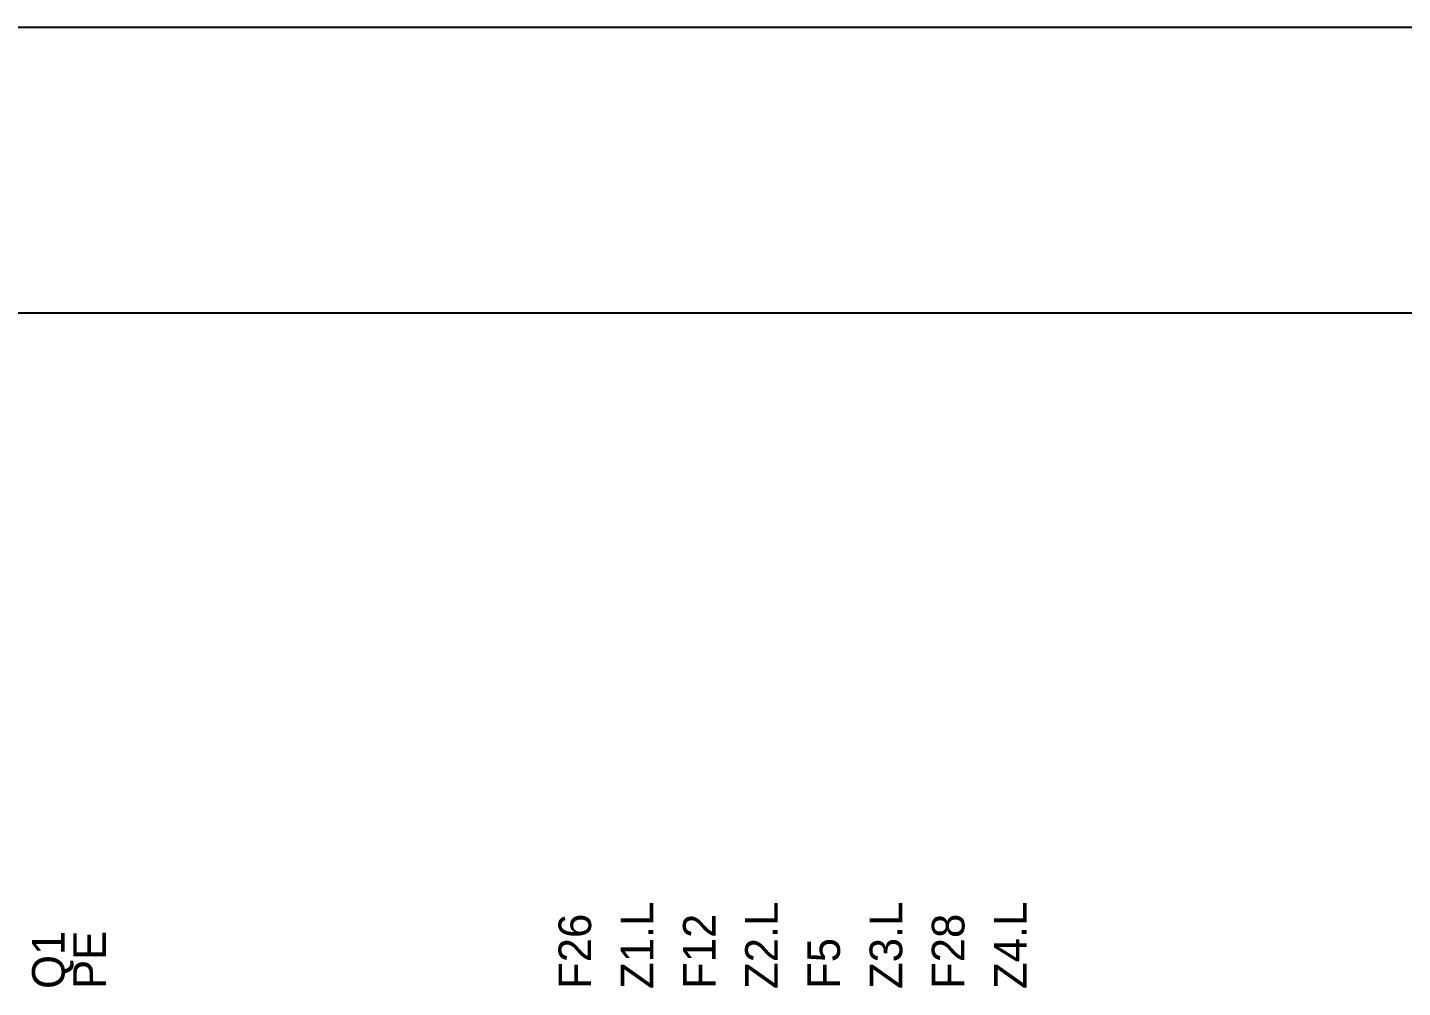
# Model space of a CAD drawing. Header units: millimetres. Extents: x 2151 to 5908, y -441 to 3322.
# Drawn here: x 3322.5 to 3490.9, y 2130.8 to 2248.4 of the extents above; entities that cross this region are included whole.
import ezdxf
from ezdxf.enums import TextEntityAlignment as Align

# ---------------------------------------------------------------- set-up
doc = ezdxf.new("R2010")
doc.units = ezdxf.units.MM
doc.layers.add('2DE_OBJ_Eti-Apparatus', color=7, linetype='Continuous', lineweight=25)
doc.styles.add('CP_ATTR', font='ARIAL.TTF')
doc.styles.add('CP_SIGNAL', font='cp_simplex.shx')

# ---------------------------------------------------------------- blocks, each defined once
blk = doc.blocks.new('2de_eti_9_4352_5ex0yz5')
at = {"linetype": 'Continuous'}
for p, q in [((716, 35), (0, 35)), ((716, 0), (0, 0))]:
    blk.add_line(p, q, dxfattribs=at)
at = {"linetype": 'ByBlock', "style": 'CP_ATTR', "flags": 9}
for tag in ['EL-STATUS', 'FUNCTION', 'ARTICLE-2', 'ARTICLE-1', 'WEIGHT', 'IP', 'CURRENT', 'LINK', 'OTHER', 'CHARACTER', 'POWER', 'VOLTAGE', 'PRODUCER', 'ORDER-NO', 'PRODUCT-TYPE', 'ARTICLE', 'GROUP', 'NUMBER', 'NAME']:
    blk.add_attdef(tag, text='', height=0.00005, dxfattribs=at).set_placement((0, 5), align=Align.MIDDLE_LEFT)

msp = doc.modelspace()

# ---------------------------------------------------------------- block references
at = {"layer": '2DE_OBJ_Eti-Apparatus'}
msp.add_blockref('2de_eti_9_4352_5ex0yz5', (3168.02, 2213.43), dxfattribs=at)

# ---------------------------------------------------------------- texts
at = {"char_height": 4, "width": 50, "attachment_point": 1, "rotation": 90, "style": 'CP_SIGNAL'}
for s, insert in [('\\pxi0,l1,sm1,qj;Z1.L', (3395.16, 2126.61)), ('\\pxi0,l1,sm1,qj;Z2.L', (3410.4, 2126.61)), ('\\pxi0,l1,sm1,qj;Z3.L', (3425.64, 2126.61)), ('\\pxi0,l1,sm1,qj;Z4.L', (3440.88, 2126.61)), ('\\pxi0,l1,sm1,qj;F26', (3387.54, 2126.61)), ('\\pxi0,l1,sm1,qj;F12', (3402.78, 2126.61)), ('\\pxi0,l1,sm1,qj;F28', (3433.26, 2126.61)), ('\\pxi0,l1,sm1,qj;Q1', (3323.06, 2126.61)), ('\\pxi0,l1,sm1,qj;PE', (3328.1, 2126.61)), ('\\pxi0,l1,sm1,qj;F5', (3418.02, 2126.61))]:
    msp.add_mtext(s, dxfattribs=dict(at, insert=insert))

doc.saveas('drawing.dxf')
